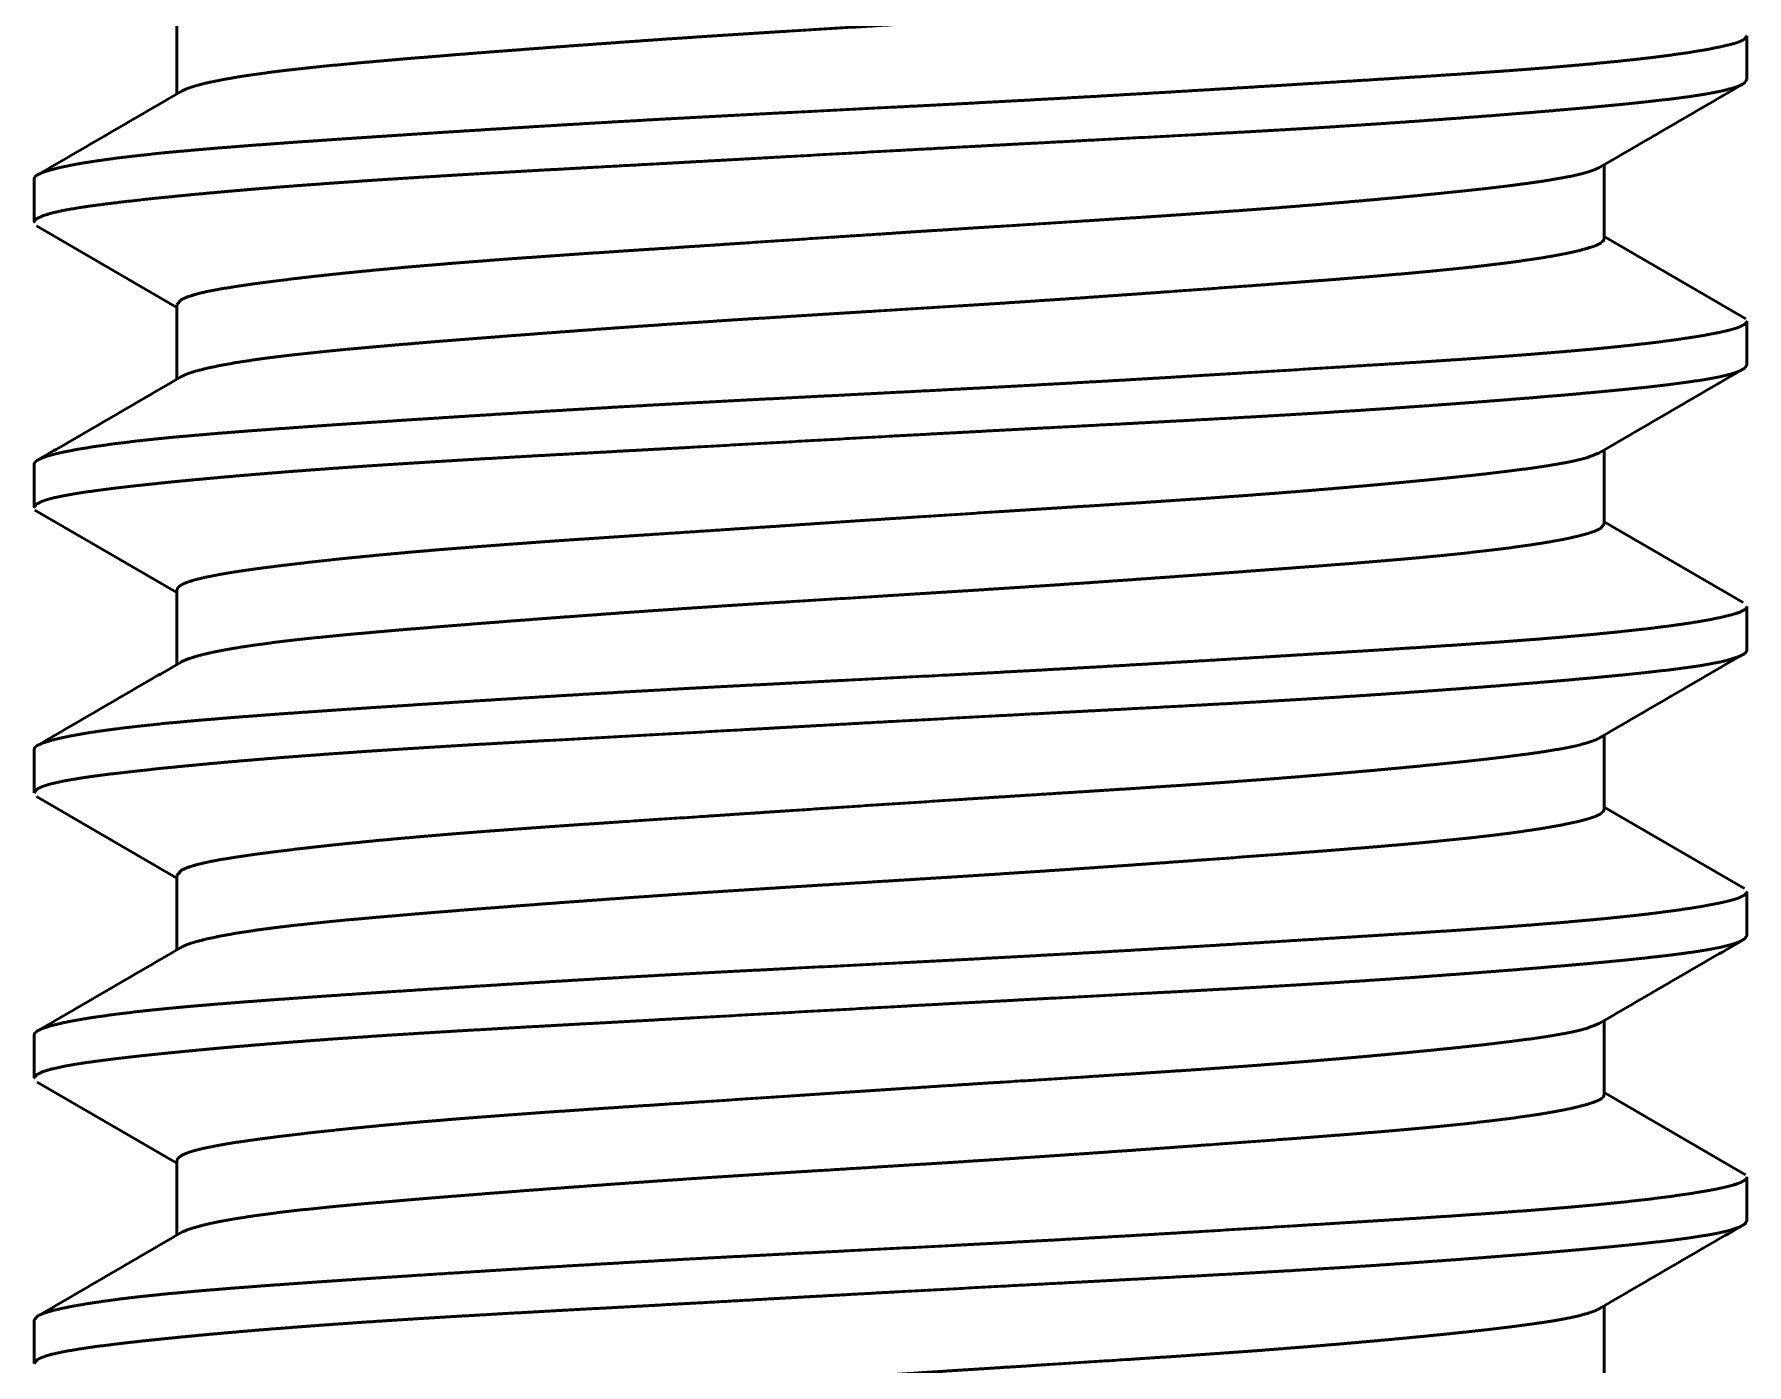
# Paper-space layout 'Layout1' of a CAD drawing. Header units: millimetres. Extents: x 0 to 420, y 0 to 297.
# Drawn here: x 94.93 to 100.93, y 156.69 to 161.36 of the extents above; entities that cross this region are included whole.
import ezdxf

# ---------------------------------------------------------------- set-up
doc = ezdxf.new("R2010")
doc.units = ezdxf.units.MM
doc.layers.add('170', color=7, linetype='Continuous', true_color=0xffffff)

psp = doc.layouts.get("Layout1")

# ---------------------------------------------------------------- linework, layer by layer
at = {"layer": '170', "color": 155, "linetype": 'Continuous', "lineweight": 50}
for p, q in [((95.4341, 161.4101), (95.4341, 161.1493)), ((100.9341, 161.1991), (100.9341, 161.352)), ((100.4341, 160.6409), (100.4341, 160.9008)), ((94.9341, 160.8519), (94.9341, 160.6991)), ((94.9417, 160.6869), (95.4341, 160.4008)), ((100.9305, 160.3606), (100.4341, 160.649)), ((95.4341, 160.4101), (95.4341, 160.1491)), ((100.9341, 160.1991), (100.9341, 160.352)), ((94.9341, 159.8519), (94.9341, 159.6991)), ((100.4341, 159.6409), (100.4341, 159.9009)), ((94.9365, 159.6903), (95.4341, 159.4013)), ((100.9211, 159.3661), (100.4341, 159.6492)), ((95.4341, 159.4101), (95.4341, 159.1493)), ((100.9341, 159.1991), (100.9341, 159.3519)), ((100.4341, 158.641), (100.4341, 158.9013)), ((94.9341, 158.852), (94.9341, 158.699)), ((94.9421, 158.6866), (95.4341, 158.4008)), ((100.9258, 158.3636), (100.4341, 158.6493)), ((95.4341, 158.4102), (95.4341, 158.1491)), ((100.9341, 158.1991), (100.9341, 158.3519)), ((100.4341, 157.6409), (100.4341, 157.9008)), ((94.9341, 157.852), (94.9341, 157.6991)), ((94.9447, 157.6852), (95.4341, 157.4009)), ((100.9299, 157.361), (100.4341, 157.649)), ((95.4341, 157.4102), (95.4341, 157.1492)), ((100.9341, 157.1991), (100.9341, 157.3519)), ((94.9341, 156.8519), (94.9341, 156.6991)), ((100.4341, 156.6409), (100.4341, 156.9013))]:
    psp.add_line(p, q, dxfattribs=at)
for points, knots in [([(95.4494, 161.1582), (95.4696, 161.1675), (95.4833, 161.1723), (95.4991, 161.1772), (95.5079, 161.1796), (95.5172, 161.1821), (95.5271, 161.1846), (95.5376, 161.1871), (95.5847, 161.197), (95.6398, 161.207), (95.703, 161.2168), (95.7742, 161.2264), (95.8128, 161.2311), (95.8534, 161.2358), (95.8961, 161.2405), (95.9406, 161.2451), (96.0346, 161.2542), (96.1348, 161.2633), (96.2414, 161.2725), (96.3541, 161.2817), (96.4129, 161.2865), (96.504, 161.2937), (96.5664, 161.2985), (96.5979, 161.3009), (96.7266, 161.3107), (96.8591, 161.3205), (96.9953, 161.3303), (97.1354, 161.3402), (97.2069, 161.345), (97.2794, 161.3499), (97.3523, 161.3547), (97.4254, 161.3593), (97.5723, 161.3686), (97.869, 161.3868), (98.094, 161.4008), (98.2437, 161.4103), (98.3177, 161.4151), (98.4642, 161.4247), (98.6087, 161.4345), (98.7511, 161.4444), (98.8914, 161.4544), (98.9606, 161.4594), (98.9947, 161.4618), (99.0953, 161.4692), (99.2884, 161.4835), (99.4111, 161.4927), (99.4707, 161.4972), (99.5291, 161.5018), (99.5578, 161.5041), (99.6143, 161.5087), (99.642, 161.511), (99.7485, 161.5202), (99.8479, 161.5294), (99.9402, 161.5388), (100.0255, 161.5484), (100.0656, 161.5532), (100.1038, 161.5581), (100.1402, 161.563), (100.1746, 161.568), (100.237, 161.5779), (100.2909, 161.5877), (100.3363, 161.5974), (100.3733, 161.6069), (100.3887, 161.6115), (100.4018, 161.6162), (100.4076, 161.6185), (100.4128, 161.6208), (100.4174, 161.6231), (100.4214, 161.6254), (100.4341, 161.6411)], [0, 0, 0.004439, 0.007319, 0.010624, 0.012439, 0.014361, 0.016394, 0.018537, 0.028116, 0.039278, 0.052008, 0.066309, 0.074054, 0.082197, 0.09075, 0.099668, 0.118463, 0.13851, 0.159797, 0.182332, 0.194068, 0.212269, 0.224731, 0.231033, 0.256724, 0.283175, 0.310382, 0.33835, 0.352624, 0.367083, 0.381626, 0.396215, 0.425536, 0.484734, 0.529628, 0.559483, 0.574256, 0.603493, 0.632327, 0.660753, 0.688766, 0.702579, 0.709397, 0.729482, 0.768035, 0.792546, 0.804441, 0.816099, 0.821837, 0.833127, 0.83867, 0.85995, 0.879821, 0.898307, 0.915407, 0.923434, 0.931113, 0.938432, 0.945355, 0.957927, 0.968828, 0.978084, 0.985697, 0.988888, 0.991668, 0.992905, 0.994035, 0.995062, 0.995988, 1, 1]), ([(100.9341, 161.3519), (100.9266, 161.3411), (100.9231, 161.3388), (100.9188, 161.3365), (100.9139, 161.3342), (100.9084, 161.3319), (100.8953, 161.3273), (100.8796, 161.3227), (100.8405, 161.3134), (100.7911, 161.3039), (100.7314, 161.294), (100.6612, 161.284), (100.642, 161.2815), (100.6223, 161.279), (100.602, 161.2765), (100.5811, 161.274), (100.5377, 161.2691), (100.4921, 161.2642), (100.3943, 161.2546), (100.2876, 161.2451), (100.231, 161.2404), (100.1722, 161.2358), (100.1419, 161.2335), (100.1111, 161.2312), (100.0797, 161.2289), (100.0479, 161.2266), (99.9164, 161.2175), (99.7786, 161.2085), (99.6345, 161.1994), (99.4066, 161.1854), (99.2873, 161.178), (99.2467, 161.1756), (99.165, 161.1706), (98.9991, 161.1606), (98.8302, 161.1506), (98.6582, 161.1407), (98.4831, 161.1309), (98.3049, 161.1212), (98.1254, 161.1117), (97.9463, 161.1025), (97.5895, 161.0843), (97.4119, 161.0752), (97.3232, 161.0706), (97.235, 161.0658), (97.1476, 161.0611), (97.0614, 161.0563), (96.8918, 161.0465), (96.7263, 161.0366), (96.5647, 161.0267), (96.4072, 161.0168), (96.33, 161.0119), (96.2545, 161.007), (96.1808, 161.0022), (96.1089, 160.9974), (95.9703, 160.9881), (95.8388, 160.979), (95.7756, 160.9744), (95.7143, 160.9699), (95.6547, 160.9654), (95.597, 160.9608), (95.4882, 160.9517), (95.3888, 160.9425), (95.2988, 160.933), (95.2181, 160.9232), (95.1813, 160.9182), (95.1468, 160.9132), (95.1304, 160.9107), (95.1146, 160.9082), (95.0995, 160.9057), (95.085, 160.9031), (95.0339, 160.8931), (94.9933, 160.8833), (94.9632, 160.8737), (94.9436, 160.8642), (94.9378, 160.8596), (94.9347, 160.8549), (94.9341, 160.8522)], [0, 0, 0.002182, 0.002879, 0.003674, 0.004568, 0.005563, 0.007859, 0.010567, 0.017227, 0.025561, 0.035581, 0.047314, 0.050515, 0.05381, 0.057198, 0.060678, 0.067912, 0.075509, 0.091787, 0.109511, 0.118916, 0.128687, 0.133713, 0.138831, 0.14404, 0.14933, 0.17115, 0.194018, 0.217925, 0.255738, 0.275534, 0.28226, 0.295821, 0.323329, 0.351349, 0.379875, 0.40891, 0.438461, 0.468237, 0.497933, 0.557082, 0.586536, 0.601233, 0.615872, 0.630351, 0.64466, 0.672781, 0.700244, 0.727047, 0.753184, 0.765989, 0.778517, 0.790746, 0.802682, 0.825678, 0.847511, 0.857991, 0.868177, 0.878072, 0.887661, 0.905736, 0.922255, 0.937241, 0.950705, 0.956863, 0.962635, 0.965376, 0.968019, 0.970561, 0.972993, 0.981628, 0.988539, 0.993769, 0.997369, 0.998606, 0.999534, 1, 1]), ([(94.9341, 160.6993), (94.9346, 160.7022), (94.9358, 160.7047), (94.9376, 160.7071), (94.9402, 160.7096), (94.9434, 160.712), (94.9628, 160.7215), (94.9927, 160.7308), (95.0331, 160.7399), (95.0839, 160.749), (95.0983, 160.7513), (95.1134, 160.7535), (95.1291, 160.7558), (95.1455, 160.7581), (95.18, 160.7626), (95.2169, 160.7672), (95.2975, 160.7765), (95.3874, 160.786), (95.4864, 160.7958), (95.5947, 160.8058), (95.6232, 160.8083), (95.6523, 160.8108), (95.682, 160.8134), (95.712, 160.8159), (95.7734, 160.8209), (95.8366, 160.8258), (95.9681, 160.8356), (96.1064, 160.8452), (96.2517, 160.8547), (96.4039, 160.864), (96.4824, 160.8686), (96.5618, 160.8732), (96.7236, 160.8823), (96.8892, 160.8914), (97.1446, 160.9053), (97.2755, 160.9126), (97.364, 160.9175), (97.5865, 160.9299), (97.9433, 160.9497), (98.2116, 160.9642), (98.346, 160.9714), (98.4354, 160.9761), (98.6553, 160.9877), (98.9964, 161.0057), (99.162, 161.0148), (99.2436, 161.0194), (99.3243, 161.024), (99.4037, 161.0287), (99.4815, 161.0335), (99.6322, 161.0433), (99.7764, 161.0532), (99.9141, 161.0632), (100.0454, 161.0732), (100.0771, 161.0757), (100.1394, 161.0807), (100.1698, 161.0831), (100.2289, 161.088), (100.2857, 161.0929), (100.3926, 161.1023), (100.4905, 161.1116), (100.5796, 161.1208), (100.6596, 161.1299), (100.6782, 161.1322), (100.6962, 161.1345), (100.7135, 161.1368), (100.7302, 161.1391), (100.7615, 161.1437), (100.7902, 161.1483), (100.8398, 161.1577), (100.8791, 161.1674), (100.8948, 161.1723), (100.908, 161.1773), (100.9185, 161.1823), (100.9263, 161.1873), (100.9341, 161.1994)], [0, 0, 0.000491, 0.000944, 0.001454, 0.002034, 0.002699, 0.006279, 0.011468, 0.018318, 0.026872, 0.029281, 0.031801, 0.034432, 0.037168, 0.042932, 0.049081, 0.062526, 0.077486, 0.093957, 0.111957, 0.116699, 0.121537, 0.126457, 0.13145, 0.141651, 0.152139, 0.173967, 0.196927, 0.221019, 0.246262, 0.259277, 0.272455, 0.299281, 0.326733, 0.369079, 0.390781, 0.405447, 0.442341, 0.501503, 0.545982, 0.568259, 0.583078, 0.619533, 0.67608, 0.703535, 0.717056, 0.730437, 0.743614, 0.75652, 0.781518, 0.805443, 0.828303, 0.850088, 0.855365, 0.865708, 0.870758, 0.88057, 0.890007, 0.907771, 0.92406, 0.93888, 0.952217, 0.955317, 0.958318, 0.961209, 0.963991, 0.969231, 0.974043, 0.982402, 0.989095, 0.991827, 0.994153, 0.996079, 0.997622, 1, 1]), ([(100.4179, 160.8914), (100.4014, 160.8835), (100.395, 160.881), (100.3881, 160.8786), (100.3807, 160.8761), (100.3727, 160.8737), (100.3551, 160.8689), (100.3355, 160.8641), (100.2898, 160.8548), (100.2358, 160.8456), (100.2056, 160.8411), (100.1733, 160.8365), (100.1564, 160.8342), (100.1389, 160.8319), (100.1209, 160.8295), (100.1024, 160.8272), (100.0238, 160.8179), (99.9382, 160.8085), (99.8457, 160.7989), (99.7463, 160.7892), (99.694, 160.7843), (99.6399, 160.7794), (99.5841, 160.7744), (99.5268, 160.7694), (99.4087, 160.7594), (99.2858, 160.7496), (99.1582, 160.74), (99.026, 160.7307), (98.958, 160.7261), (98.8889, 160.7215), (98.8188, 160.7169), (98.7482, 160.7123), (98.6056, 160.7032), (98.3145, 160.6847), (98.1661, 160.6752), (98.0912, 160.6704), (98.0536, 160.668), (97.9408, 160.6606), (97.717, 160.6459), (97.4225, 160.6263), (97.2768, 160.6166), (97.2044, 160.6118), (97.1327, 160.6071), (96.9925, 160.5979), (96.8562, 160.5888), (96.7238, 160.5796), (96.5954, 160.5704), (96.4709, 160.5609), (96.4105, 160.5561), (96.3517, 160.5513), (96.2946, 160.5465), (96.239, 160.5417), (96.1326, 160.5319), (96.0326, 160.522), (95.985, 160.517), (95.939, 160.512), (95.9166, 160.5096), (95.8946, 160.5071), (95.873, 160.5046), (95.8519, 160.5021), (95.7727, 160.4924), (95.7016, 160.483), (95.6386, 160.4738), (95.5837, 160.4647), (95.5592, 160.4602), (95.5368, 160.4556), (95.5264, 160.4533), (95.5165, 160.451), (95.5072, 160.4486), (95.4985, 160.4463), (95.4691, 160.437), (95.4486, 160.4276), (95.4341, 160.4104)], [0, 0, 0.003649, 0.005008, 0.006469, 0.008031, 0.009693, 0.013322, 0.017354, 0.026634, 0.03755, 0.043628, 0.050122, 0.053527, 0.057038, 0.060658, 0.064376, 0.080134, 0.097282, 0.115802, 0.135698, 0.146163, 0.156978, 0.168144, 0.179598, 0.203215, 0.227768, 0.253247, 0.279661, 0.293221, 0.30702, 0.321009, 0.335099, 0.36357, 0.421659, 0.451279, 0.466235, 0.473748, 0.496262, 0.540921, 0.599728, 0.62881, 0.643266, 0.657565, 0.685561, 0.712771, 0.7392, 0.764847, 0.789702, 0.801772, 0.813523, 0.824949, 0.836061, 0.857338, 0.877358, 0.886895, 0.896114, 0.900604, 0.905013, 0.909338, 0.913568, 0.929461, 0.943738, 0.956424, 0.967521, 0.972473, 0.977027, 0.979152, 0.981173, 0.983084, 0.984886, 0.991021, 0.995505, 1, 1]), ([(95.4454, 160.1557), (95.4494, 160.1581), (95.4588, 160.1629), (95.4705, 160.1678), (95.4843, 160.1726), (95.5003, 160.1775), (95.5387, 160.1873), (95.5856, 160.1972), (95.6408, 160.2071), (95.7047, 160.217), (95.722, 160.2195), (95.7398, 160.2219), (95.7581, 160.2243), (95.7768, 160.2267), (95.8156, 160.2315), (95.8562, 160.2361), (95.9426, 160.2453), (96.0362, 160.2544), (96.0856, 160.2589), (96.1368, 160.2635), (96.1631, 160.2658), (96.1898, 160.2681), (96.2446, 160.2727), (96.3583, 160.2821), (96.4769, 160.2915), (96.6003, 160.3011), (96.7287, 160.3108), (96.862, 160.3207), (96.9999, 160.3307), (97.1404, 160.3405), (97.283, 160.3501), (97.4279, 160.3595), (97.5749, 160.3687), (97.724, 160.3779), (97.7993, 160.3826), (97.8743, 160.3872), (98.1723, 160.4057), (98.3201, 160.4152), (98.467, 160.4249), (98.5401, 160.4298), (98.613, 160.4348), (98.7561, 160.4448), (98.8954, 160.4547), (99.163, 160.4742), (99.3538, 160.4883), (99.4152, 160.493), (99.4749, 160.4975), (99.533, 160.5021), (99.6447, 160.5112), (99.7502, 160.5203), (99.8495, 160.5296), (99.9425, 160.5391), (99.9648, 160.5415), (99.9865, 160.5439), (100.0077, 160.5463), (100.0284, 160.5487), (100.0683, 160.5535), (100.1062, 160.5584), (100.176, 160.5682), (100.2379, 160.578), (100.2659, 160.583), (100.2918, 160.5879), (100.3041, 160.5903), (100.3158, 160.5928), (100.3269, 160.5952), (100.3376, 160.5977), (100.3745, 160.6072), (100.4025, 160.6164), (100.4217, 160.6256), (100.4321, 160.6347), (100.4341, 160.6411)], [0, 0, 0.000922, 0.003028, 0.005543, 0.008465, 0.011794, 0.019675, 0.029198, 0.04037, 0.053227, 0.056705, 0.060281, 0.063946, 0.067699, 0.07547, 0.083595, 0.100891, 0.119585, 0.12946, 0.139688, 0.144934, 0.150273, 0.161215, 0.183896, 0.207563, 0.232199, 0.257807, 0.284394, 0.311902, 0.339912, 0.368355, 0.397226, 0.426523, 0.456255, 0.471247, 0.486199, 0.545599, 0.575056, 0.604347, 0.61893, 0.633456, 0.661989, 0.689775, 0.743141, 0.781208, 0.793445, 0.805362, 0.816966, 0.839254, 0.860317, 0.880159, 0.898758, 0.903206, 0.907554, 0.911802, 0.915948, 0.923945, 0.931544, 0.94557, 0.958035, 0.963682, 0.968937, 0.971416, 0.973794, 0.976072, 0.978245, 0.98583, 0.991699, 0.995927, 0.998677, 1, 1]), ([(100.9341, 160.3521), (100.9339, 160.3504), (100.9269, 160.3413), (100.9092, 160.3322), (100.8964, 160.3277), (100.8808, 160.3231), (100.872, 160.3208), (100.8626, 160.3184), (100.8524, 160.3161), (100.8416, 160.3137), (100.7921, 160.304), (100.7326, 160.2942), (100.6633, 160.2843), (100.5842, 160.2744), (100.541, 160.2695), (100.4952, 160.2645), (100.4714, 160.2621), (100.4469, 160.2596), (100.422, 160.2572), (100.3965, 160.2548), (100.2896, 160.2453), (100.1748, 160.236), (100.052, 160.2269), (99.9214, 160.2178), (99.8531, 160.2133), (99.7827, 160.2087), (99.7107, 160.2042), (99.4869, 160.1903), (99.1708, 160.1709), (98.9629, 160.1584), (98.8775, 160.1534), (98.7481, 160.1458), (98.6614, 160.1409), (98.4866, 160.1311), (98.3101, 160.1215), (98.132, 160.1121), (97.9069, 160.1005), (97.8165, 160.0959), (97.7715, 160.0936), (97.5927, 160.0845), (97.4158, 160.0754), (97.2408, 160.0662), (97.154, 160.0614), (97.0677, 160.0566), (96.9819, 160.0517), (96.8966, 160.0468), (96.7294, 160.0368), (96.5676, 160.0269), (96.4111, 160.017), (96.2598, 160.0073), (96.1139, 159.9978), (96.0429, 159.993), (95.9736, 159.9883), (95.8411, 159.9791), (95.7167, 159.9701), (95.6003, 159.9611), (95.492, 159.952), (95.4409, 159.9474), (95.3919, 159.9428), (95.3682, 159.9404), (95.345, 159.938), (95.3225, 159.9356), (95.3007, 159.9332), (95.2195, 159.9234), (95.1483, 159.9134), (95.0869, 159.9035), (95.0355, 159.8935), (95.0243, 159.891), (95.0136, 159.8886), (95.0036, 159.8861), (94.9943, 159.8836), (94.9776, 159.8787), (94.9637, 159.8739), (94.9439, 159.8644), (94.9348, 159.8551), (94.9341, 159.8519)], [0, 0, 0.000293, 0.002198, 0.005488, 0.007743, 0.010427, 0.011931, 0.013546, 0.015271, 0.017104, 0.025462, 0.035441, 0.047028, 0.060226, 0.067434, 0.075053, 0.07902, 0.083086, 0.087238, 0.091475, 0.109244, 0.128323, 0.148698, 0.170379, 0.181715, 0.193384, 0.205334, 0.242461, 0.2949, 0.329383, 0.343544, 0.365, 0.379387, 0.408372, 0.437632, 0.467168, 0.504481, 0.519466, 0.526928, 0.556579, 0.585912, 0.614925, 0.629313, 0.643621, 0.657852, 0.671995, 0.699725, 0.726567, 0.752536, 0.77763, 0.801845, 0.813619, 0.825126, 0.847122, 0.867772, 0.887094, 0.905083, 0.913578, 0.921732, 0.925681, 0.929534, 0.933282, 0.936925, 0.950465, 0.962371, 0.972659, 0.981324, 0.983235, 0.985043, 0.98675, 0.988352, 0.991226, 0.993668, 0.997302, 0.999454, 1, 1]), ([(94.9341, 159.6994), (94.9347, 159.7025), (94.9436, 159.7122), (94.9632, 159.7217), (94.977, 159.7263), (94.9935, 159.731), (95.0128, 159.7356), (95.0347, 159.7402), (95.086, 159.7493), (95.1472, 159.7583), (95.2183, 159.7674), (95.2992, 159.7766), (95.3433, 159.7814), (95.39, 159.7862), (95.4143, 159.7887), (95.4391, 159.7912), (95.4644, 159.7937), (95.4902, 159.7961), (95.5985, 159.8061), (95.7148, 159.8161), (95.8389, 159.826), (95.9709, 159.8358), (96.0052, 159.8383), (96.04, 159.8407), (96.0753, 159.8431), (96.111, 159.8455), (96.1834, 159.8503), (96.2572, 159.855), (96.4086, 159.8643), (96.565, 159.8734), (96.7266, 159.8825), (96.9357, 159.8939), (97.0215, 159.8986), (97.151, 159.9057), (97.238, 159.9105), (97.5898, 159.9301), (97.9484, 159.95), (98.0388, 159.9549), (98.1287, 159.9598), (98.3072, 159.9693), (98.4837, 159.9787), (98.745, 159.9924), (98.8741, 159.9992), (98.9595, 160.0037), (99.1681, 160.0151), (99.329, 160.0243), (99.4846, 160.0338), (99.6349, 160.0435), (99.7081, 160.0485), (99.7799, 160.0535), (99.8153, 160.056), (99.8849, 160.0611), (99.9189, 160.0636), (100.0499, 160.0736), (100.1728, 160.0834), (100.2877, 160.093), (100.3946, 160.1025), (100.4449, 160.1072), (100.4932, 160.1119), (100.5392, 160.1165), (100.5827, 160.1211), (100.6621, 160.1302), (100.7316, 160.1393), (100.7912, 160.1485), (100.8408, 160.1579), (100.8516, 160.1603), (100.8618, 160.1628), (100.8713, 160.1652), (100.8802, 160.1677), (100.8959, 160.1727), (100.9088, 160.1776), (100.9267, 160.1876), (100.9339, 160.1974), (100.9341, 160.1993)], [0, 0, 0.000528, 0.002707, 0.006309, 0.008723, 0.011561, 0.014838, 0.018541, 0.027169, 0.037416, 0.049272, 0.062749, 0.070102, 0.077869, 0.081909, 0.086037, 0.090249, 0.094545, 0.11255, 0.131862, 0.152474, 0.174394, 0.180082, 0.185851, 0.191708, 0.197636, 0.209656, 0.221892, 0.246998, 0.272944, 0.299728, 0.334403, 0.348622, 0.370102, 0.384512, 0.442847, 0.502298, 0.517288, 0.5322, 0.561784, 0.591053, 0.634367, 0.655758, 0.669918, 0.704505, 0.731183, 0.756989, 0.781925, 0.794067, 0.805985, 0.811863, 0.823412, 0.82906, 0.850811, 0.871224, 0.890312, 0.908069, 0.916443, 0.924477, 0.932131, 0.939368, 0.952599, 0.964196, 0.974176, 0.982534, 0.98437, 0.986105, 0.987736, 0.98926, 0.991982, 0.99428, 0.997664, 0.999687, 1, 1]), ([(100.4156, 159.8901), (100.3739, 159.874), (100.3565, 159.8692), (100.3369, 159.8644), (100.315, 159.8597), (100.2909, 159.855), (100.2368, 159.8458), (100.1747, 159.8366), (100.1047, 159.8275), (100.0268, 159.8182), (99.9849, 159.8135), (99.9409, 159.8088), (99.9182, 159.8064), (99.8951, 159.804), (99.8715, 159.8015), (99.8476, 159.7991), (99.7481, 159.7894), (99.6425, 159.7796), (99.5308, 159.7697), (99.413, 159.7598), (99.3825, 159.7573), (99.3205, 159.7523), (99.289, 159.7499), (99.2252, 159.745), (99.1605, 159.7402), (99.0284, 159.7309), (98.8927, 159.7217), (98.7533, 159.7126), (98.6104, 159.7035), (98.4642, 159.6942), (98.317, 159.6849), (98.0206, 159.6658), (97.8714, 159.6561), (97.6839, 159.6437), (97.6092, 159.6387), (97.4982, 159.6313), (97.2802, 159.6168), (97.0672, 159.6028), (96.9974, 159.5982), (96.9281, 159.5936), (96.8595, 159.589), (96.7261, 159.5798), (96.5977, 159.5705), (96.4743, 159.5612), (96.3559, 159.5517), (96.2986, 159.5469), (96.2426, 159.542), (96.2151, 159.5395), (96.1879, 159.537), (96.1611, 159.5346), (96.1349, 159.5321), (96.0342, 159.5222), (95.9408, 159.5123), (95.8546, 159.5024), (95.7754, 159.4928), (95.7386, 159.488), (95.7036, 159.4833), (95.6706, 159.4786), (95.6397, 159.474), (95.5845, 159.4649), (95.5379, 159.4558), (95.4996, 159.4466), (95.47, 159.4374), (95.4639, 159.435), (95.4584, 159.4326), (95.4534, 159.4302), (95.449, 159.4279), (95.442, 159.423), (95.4371, 159.4182), (95.4341, 159.4103)], [0, 0, 0.008908, 0.012505, 0.016532, 0.020995, 0.025877, 0.036822, 0.04933, 0.063392, 0.079021, 0.087429, 0.096237, 0.100788, 0.105424, 0.110138, 0.114928, 0.134852, 0.155989, 0.178332, 0.20189, 0.207971, 0.220367, 0.226667, 0.239413, 0.25234, 0.278733, 0.305842, 0.333664, 0.362207, 0.391392, 0.420776, 0.479961, 0.509762, 0.547201, 0.562119, 0.584278, 0.627822, 0.670348, 0.684293, 0.698126, 0.711819, 0.738475, 0.764122, 0.78878, 0.812442, 0.8239, 0.835106, 0.840614, 0.846053, 0.851407, 0.856668, 0.876813, 0.895528, 0.912831, 0.928713, 0.936116, 0.943156, 0.949797, 0.95601, 0.967161, 0.976637, 0.984466, 0.990657, 0.991954, 0.993151, 0.994248, 0.995246, 0.996951, 0.998308, 1, 1]), ([(95.45, 159.1585), (95.471, 159.168), (95.5009, 159.1777), (95.5395, 159.1875), (95.5506, 159.19), (95.5622, 159.1925), (95.5744, 159.195), (95.5871, 159.1975), (95.614, 159.2025), (95.643, 159.2075), (95.7067, 159.2173), (95.7782, 159.2269), (95.8575, 159.2363), (95.9446, 159.2455), (95.9911, 159.2501), (96.0394, 159.2547), (96.0892, 159.2592), (96.1404, 159.2638), (96.2474, 159.273), (96.3602, 159.2822), (96.4789, 159.2917), (96.6036, 159.3014), (96.6357, 159.3038), (96.7005, 159.3087), (96.7994, 159.3161), (96.8664, 159.321), (97.0029, 159.3309), (97.1427, 159.3406), (97.2138, 159.3455), (97.2858, 159.3503), (97.3586, 159.3551), (97.4323, 159.3598), (97.5801, 159.3691), (97.877, 159.3873), (98.0261, 159.3966), (98.1756, 159.406), (98.325, 159.4156), (98.4721, 159.4253), (98.6165, 159.435), (98.7585, 159.4449), (98.8978, 159.4548), (98.9665, 159.4598), (99.0683, 159.4672), (99.1017, 159.4697), (99.1676, 159.4745), (99.2952, 159.484), (99.4177, 159.4932), (99.5349, 159.5022), (99.6469, 159.5114), (99.674, 159.5137), (99.7008, 159.516), (99.7273, 159.5183), (99.7534, 159.5206), (99.8041, 159.5253), (99.8529, 159.5299), (99.9451, 159.5393), (100.0299, 159.5489), (100.1074, 159.5586), (100.1775, 159.5684), (100.1939, 159.5709), (100.2098, 159.5734), (100.2251, 159.5759), (100.2399, 159.5784), (100.2678, 159.5833), (100.2935, 159.5882), (100.3386, 159.5979), (100.375, 159.6073), (100.4029, 159.6166), (100.4221, 159.6258), (100.4341, 159.6409)], [0, 0, 0.004586, 0.010838, 0.01878, 0.021036, 0.0234, 0.025875, 0.028458, 0.033919, 0.039767, 0.052613, 0.066986, 0.082882, 0.100326, 0.109637, 0.119295, 0.129251, 0.139501, 0.160885, 0.183433, 0.20715, 0.232052, 0.238461, 0.251419, 0.271169, 0.284544, 0.311795, 0.339705, 0.353911, 0.368282, 0.382821, 0.397518, 0.427021, 0.486272, 0.516023, 0.545856, 0.575673, 0.605025, 0.633866, 0.662202, 0.690029, 0.70375, 0.724078, 0.730751, 0.743897, 0.769395, 0.793849, 0.817266, 0.83964, 0.845067, 0.850429, 0.855723, 0.860935, 0.871078, 0.880851, 0.8993, 0.916301, 0.93186, 0.945962, 0.94926, 0.952458, 0.955551, 0.958536, 0.964183, 0.969403, 0.978576, 0.98608, 0.991935, 0.996172, 1, 1]), ([(100.9341, 159.3519), (100.934, 159.3507), (100.9333, 159.3484), (100.9319, 159.3461), (100.9299, 159.3438), (100.9272, 159.3415), (100.9096, 159.3324), (100.8815, 159.3233), (100.8431, 159.314), (100.7941, 159.3044), (100.7656, 159.2995), (100.7345, 159.2945), (100.7008, 159.2895), (100.6648, 159.2845), (100.5857, 159.2746), (100.4975, 159.2648), (100.4002, 159.2551), (100.2936, 159.2456), (100.2655, 159.2432), (100.2368, 159.2409), (100.2075, 159.2385), (100.1777, 159.2362), (100.1169, 159.2316), (100.0543, 159.227), (99.924, 159.218), (99.7869, 159.209), (99.6429, 159.1999), (99.492, 159.1906), (99.4139, 159.1858), (99.3745, 159.1834), (99.2547, 159.176), (99.0088, 159.1611), (98.8402, 159.1512), (98.6678, 159.1412), (98.5802, 159.1363), (98.4916, 159.1314), (98.3136, 159.1217), (98.1353, 159.1123), (97.778, 159.0939), (97.599, 159.0848), (97.5094, 159.0802), (97.4201, 159.0756), (97.2439, 159.0663), (97.0711, 159.0568), (96.9017, 159.0471), (96.7355, 159.0372), (96.5728, 159.0272), (96.4928, 159.0222), (96.4144, 159.0172), (96.2625, 159.0075), (96.1171, 158.998), (95.9782, 158.9887), (95.8458, 158.9795), (95.7821, 158.9749), (95.72, 158.9703), (95.6601, 158.9658), (95.6025, 158.9612), (95.494, 158.9522), (95.3944, 158.943), (95.3038, 158.9335), (95.2221, 158.9237), (95.1848, 158.9187), (95.1498, 158.9137), (95.1176, 158.9087), (95.0879, 158.9036), (95.0365, 158.8937), (94.9954, 158.8839), (94.9646, 158.8742), (94.9444, 158.8647), (94.941, 158.8623), (94.9382, 158.86), (94.9362, 158.8577), (94.9348, 158.8553), (94.9341, 158.8519)], [0, 0, 0.000209, 0.000608, 0.001052, 0.001561, 0.00215, 0.005421, 0.010307, 0.016863, 0.025126, 0.029907, 0.035128, 0.040764, 0.046788, 0.059974, 0.074668, 0.090868, 0.108587, 0.113256, 0.118024, 0.122885, 0.127828, 0.137928, 0.148314, 0.16994, 0.192697, 0.216586, 0.24162, 0.254561, 0.261105, 0.280971, 0.321759, 0.349727, 0.378313, 0.392841, 0.407528, 0.437051, 0.466611, 0.525845, 0.555518, 0.57037, 0.585179, 0.614384, 0.643035, 0.671137, 0.698691, 0.72569, 0.73896, 0.751966, 0.777165, 0.801285, 0.824335, 0.846307, 0.856886, 0.867185, 0.877133, 0.886706, 0.904732, 0.921285, 0.936373, 0.949985, 0.956231, 0.962071, 0.967478, 0.972454, 0.981131, 0.988127, 0.993466, 0.997173, 0.997858, 0.998455, 0.998967, 0.999411, 1, 1]), ([(94.9341, 158.6993), (94.944, 158.7124), (94.9481, 158.7148), (94.9528, 158.7172), (94.9581, 158.7196), (94.9641, 158.722), (94.9782, 158.7267), (94.9948, 158.7313), (95.0357, 158.7405), (95.087, 158.7495), (95.1165, 158.754), (95.1486, 158.7585), (95.1656, 158.7608), (95.1833, 158.7631), (95.2017, 158.7654), (95.2207, 158.7677), (95.3024, 158.777), (95.393, 158.7865), (95.4924, 158.7963), (95.6005, 158.8063), (95.6579, 158.8113), (95.7176, 158.8163), (95.7795, 158.8214), (95.8433, 158.8264), (95.9759, 158.8362), (96.1148, 158.8458), (96.26, 158.8552), (96.4115, 158.8645), (96.4896, 158.8691), (96.5694, 158.8736), (96.6506, 158.8782), (96.7326, 158.8828), (97.0685, 158.9011), (97.4167, 158.9204), (97.5057, 158.9254), (97.5505, 158.9279), (97.6852, 158.9354), (97.9538, 158.9503), (98.3104, 158.9695), (98.5323, 158.9812), (98.6206, 158.9858), (98.7514, 158.9927), (99.0062, 159.0062), (99.1711, 159.0153), (99.332, 159.0245), (99.4889, 159.034), (99.5655, 159.0389), (99.6031, 159.0414), (99.6403, 159.0439), (99.7134, 159.0488), (99.7846, 159.0538), (99.9219, 159.0638), (100.0522, 159.0737), (100.1147, 159.0787), (100.1754, 159.0836), (100.2343, 159.0885), (100.2913, 159.0933), (100.3984, 159.1029), (100.496, 159.1122), (100.5844, 159.1213), (100.6635, 159.1304), (100.6995, 159.1349), (100.7332, 159.1395), (100.7491, 159.1418), (100.7644, 159.1441), (100.7791, 159.1464), (100.7931, 159.1488), (100.8424, 159.1583), (100.881, 159.168), (100.9092, 159.1778), (100.9269, 159.1878), (100.9318, 159.1927), (100.934, 159.1977), (100.9341, 159.1994)], [0, 0, 0.002724, 0.003501, 0.004375, 0.005347, 0.006419, 0.008865, 0.01172, 0.018669, 0.027286, 0.032224, 0.03759, 0.040433, 0.043385, 0.046448, 0.049615, 0.063228, 0.078312, 0.094848, 0.112833, 0.122372, 0.132279, 0.142558, 0.153161, 0.175165, 0.198213, 0.222301, 0.247431, 0.26039, 0.273616, 0.287077, 0.300676, 0.356366, 0.414103, 0.428859, 0.436288, 0.45862, 0.503156, 0.562266, 0.599054, 0.613704, 0.635383, 0.677622, 0.70496, 0.731642, 0.757657, 0.770369, 0.776613, 0.782783, 0.794904, 0.806732, 0.829517, 0.851144, 0.861522, 0.871605, 0.881395, 0.89087, 0.908661, 0.9249, 0.939606, 0.952783, 0.958797, 0.964422, 0.96709, 0.969656, 0.972112, 0.974459, 0.982765, 0.989366, 0.994314, 0.997672, 0.998824, 0.999722, 1, 1]), ([(100.4247, 158.8959), (100.4219, 158.8939), (100.4179, 158.8914), (100.4133, 158.8889), (100.4082, 158.8865), (100.4025, 158.884), (100.3744, 158.8742), (100.3378, 158.8646), (100.2926, 158.8553), (100.2388, 158.8461), (100.2241, 158.8438), (100.2087, 158.8415), (100.1928, 158.8392), (100.1764, 158.8369), (100.1421, 158.8323), (100.106, 158.8277), (100.0283, 158.8184), (99.9433, 158.809), (99.8511, 158.7995), (99.7516, 158.7897), (99.699, 158.7848), (99.6449, 158.7798), (99.5895, 158.7748), (99.5327, 158.7699), (99.4154, 158.76), (99.2929, 158.7502), (99.1653, 158.7406), (99.0325, 158.7311), (98.9642, 158.7265), (98.8954, 158.7219), (98.7558, 158.7128), (98.6137, 158.7037), (98.3961, 158.6899), (98.2852, 158.6828), (98.2479, 158.6805), (98.173, 158.6757), (97.8741, 158.6563), (97.5774, 158.6366), (97.4298, 158.6268), (97.2833, 158.617), (97.0002, 158.5984), (96.8638, 158.5893), (96.7309, 158.5801), (96.6657, 158.5755), (96.6014, 158.5708), (96.5383, 158.5661), (96.5073, 158.5638), (96.4766, 158.5614), (96.3579, 158.5519), (96.2452, 158.5422), (96.1384, 158.5324), (96.0377, 158.5225), (96.0135, 158.52), (95.9896, 158.5175), (95.9661, 158.515), (95.9431, 158.5125), (95.8986, 158.5075), (95.856, 158.5026), (95.7768, 158.4929), (95.7055, 158.4835), (95.6419, 158.4743), (95.5862, 158.4652), (95.5735, 158.4629), (95.5614, 158.4606), (95.5498, 158.4583), (95.5388, 158.456), (95.5184, 158.4514), (95.5002, 158.4468), (95.4705, 158.4375), (95.4496, 158.4282), (95.4341, 158.4104)], [0, 0, 0.000683, 0.00162, 0.002654, 0.003785, 0.005015, 0.010926, 0.01846, 0.027633, 0.03848, 0.041457, 0.044541, 0.047735, 0.051033, 0.05791, 0.065152, 0.080722, 0.097726, 0.116161, 0.136045, 0.146536, 0.157345, 0.168414, 0.179741, 0.20316, 0.227594, 0.253045, 0.279524, 0.293123, 0.306852, 0.334675, 0.362983, 0.406349, 0.428443, 0.43587, 0.450802, 0.510367, 0.569501, 0.598906, 0.628108, 0.684536, 0.711721, 0.738219, 0.751209, 0.764023, 0.77662, 0.782804, 0.788912, 0.812597, 0.835097, 0.856417, 0.87655, 0.881395, 0.886166, 0.890859, 0.895465, 0.904376, 0.912893, 0.928758, 0.943073, 0.955847, 0.967067, 0.969628, 0.972088, 0.974439, 0.976681, 0.980835, 0.98456, 0.99075, 0.995314, 1, 1]), ([(95.4454, 158.1557), (95.4502, 158.1586), (95.4597, 158.1634), (95.4716, 158.1682), (95.4857, 158.1731), (95.502, 158.178), (95.541, 158.1879), (95.5884, 158.1978), (95.644, 158.2077), (95.7079, 158.2175), (95.743, 158.2223), (95.7802, 158.2272), (95.7996, 158.2295), (95.8194, 158.2319), (95.8397, 158.2343), (95.8604, 158.2366), (95.9476, 158.2458), (96.0415, 158.2549), (96.1421, 158.2639), (96.2495, 158.2731), (96.2774, 158.2755), (96.3346, 158.2802), (96.3638, 158.2825), (96.4229, 158.2873), (96.4833, 158.292), (96.6073, 158.3016), (96.7357, 158.3114), (96.8686, 158.3212), (97.006, 158.3311), (97.0764, 158.336), (97.1474, 158.341), (97.2189, 158.3458), (97.2908, 158.3506), (97.4359, 158.36), (97.5826, 158.3692), (97.731, 158.3784), (97.9187, 158.3899), (97.9939, 158.3946), (98.0314, 158.3969), (98.1804, 158.4063), (98.3281, 158.4158), (98.4744, 158.4254), (98.5471, 158.4303), (98.6194, 158.4352), (98.6913, 158.4402), (98.7628, 158.4452), (98.9027, 158.4552), (99.0384, 158.465), (99.2973, 158.4841), (99.4204, 158.4934), (99.4804, 158.498), (99.5388, 158.5026), (99.6506, 158.5117), (99.7558, 158.5208), (99.8545, 158.5301), (99.9466, 158.5395), (99.9902, 158.5443), (100.0321, 158.5491), (100.0721, 158.554), (100.11, 158.5589), (100.1796, 158.5687), (100.2411, 158.5786), (100.2943, 158.5884), (100.3394, 158.5981), (100.3494, 158.6005), (100.3588, 158.6029), (100.3677, 158.6053), (100.3761, 158.6076), (100.391, 158.6123), (100.4038, 158.6169), (100.4225, 158.6261), (100.4324, 158.6352), (100.4341, 158.6411)], [0, 0, 0.0011, 0.003229, 0.005771, 0.008743, 0.012135, 0.020137, 0.029758, 0.040995, 0.053856, 0.060905, 0.068368, 0.072254, 0.076232, 0.080294, 0.08444, 0.101868, 0.120636, 0.140738, 0.162184, 0.167756, 0.179164, 0.184983, 0.196795, 0.208833, 0.233574, 0.259198, 0.285704, 0.3131, 0.327136, 0.341307, 0.355561, 0.369898, 0.398815, 0.428059, 0.45763, 0.495047, 0.510037, 0.517506, 0.547209, 0.576646, 0.605813, 0.620297, 0.634714, 0.649064, 0.663319, 0.691221, 0.718285, 0.76992, 0.794486, 0.806443, 0.818099, 0.840419, 0.861429, 0.881149, 0.89957, 0.90829, 0.91668, 0.924696, 0.9323, 0.946284, 0.958658, 0.969434, 0.978602, 0.980643, 0.98258, 0.984414, 0.98614, 0.989263, 0.991956, 0.996108, 0.998784, 1, 1]), ([(100.9341, 158.3519), (100.934, 158.3509), (100.9276, 158.3418), (100.9104, 158.3327), (100.9044, 158.3304), (100.8978, 158.3281), (100.8904, 158.3258), (100.8824, 158.3235), (100.8644, 158.3189), (100.8438, 158.3142), (100.7951, 158.3046), (100.7364, 158.2948), (100.6675, 158.2849), (100.5885, 158.2749), (100.5671, 158.2724), (100.5451, 158.2699), (100.5226, 158.2675), (100.4995, 158.265), (100.4518, 158.2601), (100.402, 158.2553), (100.296, 158.2458), (100.1817, 158.2365), (100.1214, 158.2319), (100.059, 158.2274), (100.027, 158.2251), (99.9945, 158.2228), (99.9279, 158.2182), (99.7896, 158.2092), (99.6456, 158.2001), (99.4959, 158.1909), (99.2607, 158.1764), (99.1795, 158.1715), (99.0968, 158.1664), (99.0129, 158.1614), (98.8433, 158.1514), (98.6713, 158.1414), (98.4969, 158.1317), (98.3202, 158.122), (98.1411, 158.1126), (98.0507, 158.1079), (97.9605, 158.1032), (97.603, 158.085), (97.4261, 158.0759), (97.2503, 158.0667), (97.163, 158.0619), (97.0759, 158.0571), (96.9898, 158.0522), (96.9049, 158.0473), (96.7386, 158.0373), (96.577, 158.0274), (96.42, 158.0176), (96.1933, 158.003), (96.0496, 157.9935), (95.9806, 157.9888), (95.8484, 157.9796), (95.7238, 157.9706), (95.6067, 157.9616), (95.4973, 157.9525), (95.4712, 157.9502), (95.4456, 157.9479), (95.4207, 157.9455), (95.3964, 157.9432), (95.3496, 157.9385), (95.3053, 157.9337), (95.2239, 157.924), (95.1521, 157.914), (95.1199, 157.909), (95.09, 157.904), (95.076, 157.9015), (95.0626, 157.899), (95.0499, 157.8965), (95.0377, 157.894), (94.9961, 157.8841), (94.9651, 157.8744), (94.9448, 157.865), (94.935, 157.8557), (94.9341, 157.852)], [0, 0, 0.00017, 0.002013, 0.005231, 0.006291, 0.00746, 0.008738, 0.01012, 0.013196, 0.016687, 0.024905, 0.034771, 0.046288, 0.059476, 0.063039, 0.066702, 0.070455, 0.074297, 0.082239, 0.090531, 0.108145, 0.127135, 0.137147, 0.147504, 0.152816, 0.158214, 0.169276, 0.192218, 0.216112, 0.240947, 0.279959, 0.293437, 0.307154, 0.321068, 0.349199, 0.377724, 0.406641, 0.435947, 0.465651, 0.480633, 0.495578, 0.554856, 0.584193, 0.613329, 0.627819, 0.642256, 0.656536, 0.670619, 0.698201, 0.725015, 0.751058, 0.788668, 0.812514, 0.823958, 0.845905, 0.866599, 0.886044, 0.90422, 0.908562, 0.912809, 0.916951, 0.920993, 0.928774, 0.936155, 0.949731, 0.961729, 0.967136, 0.972147, 0.974501, 0.976758, 0.978912, 0.980962, 0.988057, 0.993426, 0.997141, 0.99937, 1, 1]), ([(94.9341, 157.6994), (94.9349, 157.7031), (94.9445, 157.7127), (94.9647, 157.7222), (94.9954, 157.7315), (95.0368, 157.7407), (95.0488, 157.7429), (95.0615, 157.7452), (95.0749, 157.7475), (95.0889, 157.7498), (95.1188, 157.7543), (95.151, 157.7588), (95.2227, 157.7679), (95.304, 157.7772), (95.3947, 157.7867), (95.4951, 157.7966), (95.5217, 157.7991), (95.5489, 157.8016), (95.5765, 157.8042), (95.6046, 157.8067), (95.6623, 157.8117), (95.7218, 157.8167), (95.8463, 157.8266), (95.9783, 157.8364), (96.0471, 157.8412), (96.1177, 157.846), (96.1537, 157.8484), (96.2272, 157.8531), (96.2646, 157.8555), (96.4172, 157.8648), (96.5744, 157.8739), (96.736, 157.883), (96.902, 157.8921), (97.0725, 157.9014), (97.2471, 157.911), (97.6002, 157.9307), (97.9572, 157.9504), (98.1372, 157.9602), (98.2274, 157.9651), (98.3169, 157.9698), (98.494, 157.9792), (98.8404, 157.9974), (99.0097, 158.0064), (99.0934, 158.011), (99.1763, 158.0156), (99.2578, 158.0202), (99.3379, 158.0248), (99.4935, 158.0343), (99.6433, 158.0441), (99.7872, 158.054), (99.9251, 158.0641), (99.9587, 158.0666), (99.9918, 158.0691), (100.0566, 158.0741), (100.1192, 158.079), (100.1797, 158.0839), (100.2942, 158.0936), (100.4003, 158.103), (100.4978, 158.1123), (100.5867, 158.1216), (100.6076, 158.1239), (100.6278, 158.1261), (100.6473, 158.1284), (100.6662, 158.1307), (100.7021, 158.1353), (100.7353, 158.1398), (100.7943, 158.149), (100.8431, 158.1584), (100.8637, 158.1633), (100.8817, 158.1682), (100.8898, 158.1706), (100.8972, 158.1731), (100.9039, 158.1756), (100.91, 158.1781), (100.9274, 158.1881), (100.934, 158.198), (100.9341, 158.1994)], [0, 0, 0.000615, 0.002867, 0.006557, 0.011872, 0.018891, 0.020918, 0.023056, 0.025304, 0.027653, 0.032649, 0.038043, 0.050008, 0.063543, 0.078648, 0.095349, 0.099776, 0.104292, 0.108884, 0.113557, 0.123133, 0.133017, 0.153703, 0.175608, 0.187019, 0.198739, 0.204715, 0.216905, 0.223109, 0.248423, 0.274482, 0.301275, 0.328803, 0.357069, 0.386017, 0.444561, 0.503753, 0.533593, 0.54854, 0.563383, 0.592741, 0.650168, 0.678235, 0.692105, 0.705853, 0.719376, 0.732651, 0.758466, 0.783309, 0.807184, 0.83008, 0.83565, 0.841154, 0.851912, 0.862309, 0.87235, 0.891378, 0.909002, 0.925223, 0.940024, 0.943494, 0.946859, 0.950117, 0.953267, 0.95925, 0.964812, 0.974691, 0.982921, 0.986423, 0.989516, 0.990911, 0.992202, 0.993391, 0.994477, 0.997798, 0.999767, 1, 1]), ([(100.419, 157.8921), (100.3755, 157.8745), (100.3582, 157.8697), (100.3387, 157.8648), (100.3171, 157.8601), (100.2934, 157.8555), (100.24, 157.8463), (100.1784, 157.8372), (100.1087, 157.828), (100.0308, 157.8187), (100.01, 157.8163), (99.9888, 157.8139), (99.9671, 157.8116), (99.9451, 157.8092), (99.8997, 157.8044), (99.8527, 157.7996), (99.7539, 157.7899), (99.6486, 157.7801), (99.5935, 157.7752), (99.5368, 157.7702), (99.4785, 157.7652), (99.4487, 157.7627), (99.4185, 157.7602), (99.2952, 157.7503), (99.1676, 157.7407), (99.036, 157.7314), (98.9003, 157.7222), (98.7605, 157.7131), (98.6169, 157.7039), (98.3252, 157.6854), (98.1776, 157.676), (97.9538, 157.6615), (97.8409, 157.6541), (97.7658, 157.6491), (97.5799, 157.6368), (97.2883, 157.6174), (97.1096, 157.6056), (97.0389, 157.601), (96.9344, 157.594), (96.8662, 157.5894), (96.7333, 157.5803), (96.6049, 157.5711), (96.481, 157.5617), (96.3618, 157.5522), (96.304, 157.5473), (96.2476, 157.5424), (96.1931, 157.5375), (96.1402, 157.5326), (96.0397, 157.5227), (95.946, 157.5128), (95.8591, 157.503), (95.7791, 157.4932), (95.7602, 157.4908), (95.7419, 157.4884), (95.7241, 157.4861), (95.7068, 157.4837), (95.6738, 157.4791), (95.6429, 157.4745), (95.5874, 157.4654), (95.5402, 157.4563), (95.5198, 157.4517), (95.5014, 157.4471), (95.4931, 157.4448), (95.4852, 157.4425), (95.4779, 157.4401), (95.4712, 157.4378), (95.4499, 157.4283), (95.4376, 157.4188), (95.4341, 157.4104)], [0, 0, 0.009343, 0.012921, 0.016923, 0.021327, 0.02613, 0.036931, 0.049325, 0.063323, 0.078948, 0.083112, 0.087368, 0.091703, 0.096121, 0.105203, 0.114609, 0.134382, 0.155434, 0.16644, 0.177771, 0.189428, 0.195382, 0.201409, 0.226056, 0.25152, 0.277791, 0.30487, 0.332763, 0.361415, 0.419606, 0.449067, 0.493712, 0.516238, 0.531233, 0.568321, 0.62652, 0.662176, 0.676283, 0.697131, 0.710741, 0.737276, 0.762904, 0.78763, 0.811445, 0.823001, 0.834261, 0.845172, 0.855739, 0.875854, 0.894619, 0.912032, 0.928071, 0.93186, 0.935543, 0.939122, 0.942594, 0.949223, 0.955437, 0.966635, 0.976202, 0.980374, 0.984143, 0.985874, 0.987503, 0.989031, 0.990454, 0.995096, 0.998197, 1, 1]), ([(95.4523, 157.1598), (95.4724, 157.1685), (95.5028, 157.1782), (95.5417, 157.188), (95.5645, 157.193), (95.5894, 157.198), (95.6027, 157.2004), (95.6165, 157.2029), (95.6309, 157.2054), (95.6458, 157.2079), (95.7103, 157.2178), (95.7824, 157.2274), (95.862, 157.2368), (95.9491, 157.2459), (95.9954, 157.2505), (96.0437, 157.2551), (96.0685, 157.2574), (96.0938, 157.2597), (96.1196, 157.262), (96.1456, 157.2642), (96.2534, 157.2735), (96.3666, 157.2828), (96.4853, 157.2922), (96.6095, 157.3018), (96.6736, 157.3067), (96.7392, 157.3116), (96.8734, 157.3215), (97.0104, 157.3314), (97.1504, 157.3412), (97.2931, 157.3508), (97.4388, 157.3602), (97.4756, 157.3625), (97.5499, 157.3672), (97.6617, 157.3741), (97.8853, 157.3878), (98.0341, 157.3971), (98.1829, 157.4064), (98.3315, 157.416), (98.3686, 157.4184), (98.4426, 157.4233), (98.5522, 157.4307), (98.6243, 157.4356), (98.7662, 157.4455), (98.905, 157.4554), (99.0408, 157.4652), (99.3017, 157.4844), (99.4242, 157.4937), (99.5411, 157.5027), (99.6523, 157.5118), (99.7058, 157.5164), (99.7579, 157.521), (99.7834, 157.5233), (99.8085, 157.5257), (99.8332, 157.528), (99.8575, 157.5304), (99.9498, 157.5398), (100.0344, 157.5494), (100.1113, 157.5591), (100.1807, 157.5689), (100.2125, 157.5738), (100.2424, 157.5788), (100.2566, 157.5813), (100.2703, 157.5838), (100.2834, 157.5863), (100.296, 157.5887), (100.3408, 157.5984), (100.3768, 157.6079), (100.4041, 157.6171), (100.4228, 157.6262), (100.4288, 157.6308), (100.4325, 157.6355), (100.4341, 157.6409)], [0, 0, 0.004367, 0.010712, 0.018718, 0.023355, 0.028416, 0.03111, 0.033912, 0.036823, 0.039837, 0.052838, 0.067329, 0.083291, 0.100737, 0.110017, 0.119677, 0.124651, 0.129717, 0.134859, 0.140072, 0.161619, 0.184258, 0.207985, 0.232802, 0.245621, 0.258722, 0.285526, 0.312907, 0.340853, 0.369364, 0.398442, 0.4058, 0.420627, 0.442955, 0.487573, 0.517292, 0.546986, 0.576659, 0.584076, 0.598855, 0.620738, 0.635135, 0.663474, 0.691204, 0.718328, 0.770457, 0.794941, 0.818298, 0.840534, 0.851229, 0.861642, 0.866742, 0.871767, 0.876719, 0.881583, 0.900063, 0.917021, 0.93248, 0.946439, 0.952854, 0.958889, 0.961761, 0.964535, 0.967196, 0.96975, 0.978877, 0.986296, 0.992047, 0.996183, 0.997689, 0.998879, 1, 1]), ([(100.9341, 157.3519), (100.934, 157.3511), (100.9323, 157.3465), (100.9278, 157.342), (100.9109, 157.3329), (100.8835, 157.3238), (100.8658, 157.3192), (100.8455, 157.3145), (100.8343, 157.3121), (100.8224, 157.3097), (100.8099, 157.3073), (100.7967, 157.3049), (100.7376, 157.295), (100.6689, 157.2851), (100.5906, 157.2752), (100.5029, 157.2653), (100.4554, 157.2605), (100.4056, 157.2556), (100.3797, 157.2532), (100.3533, 157.2508), (100.3262, 157.2484), (100.2987, 157.246), (100.1839, 157.2367), (100.0615, 157.2275), (99.9319, 157.2185), (99.7948, 157.2095), (99.7235, 157.205), (99.613, 157.1981), (99.5373, 157.1934), (99.3433, 157.1815), (99.0185, 157.1617), (98.8495, 157.1517), (98.7634, 157.1467), (98.6761, 157.1417), (98.5003, 157.1318), (98.3235, 157.1222), (98.1457, 157.1128), (97.7874, 157.0944), (97.6072, 157.0852), (97.4292, 157.0761), (97.2539, 157.0669), (97.0812, 157.0574), (96.9111, 157.0476), (96.7438, 157.0377), (96.7024, 157.0351), (96.6206, 157.0301), (96.5008, 157.0227), (96.2711, 157.0081), (96.1254, 156.9985), (96.0548, 156.9938), (95.9516, 156.9868), (95.8847, 156.9822), (95.8519, 156.9799), (95.726, 156.9708), (95.6088, 156.9618), (95.5001, 156.9527), (95.3999, 156.9436), (95.353, 156.9388), (95.3083, 156.9341), (95.2658, 156.9292), (95.2257, 156.9242), (95.1533, 156.9142), (95.0912, 156.9042), (95.0392, 156.8943), (94.9974, 156.8845), (94.9804, 156.8796), (94.9659, 156.8747), (94.9597, 156.8723), (94.9541, 156.8699), (94.9492, 156.8675), (94.9451, 156.8652), (94.9341, 156.852)], [0, 0, 0.000134, 0.000949, 0.002004, 0.005176, 0.009963, 0.012989, 0.016445, 0.018338, 0.020341, 0.022456, 0.02468, 0.034596, 0.046095, 0.059153, 0.073773, 0.081673, 0.089968, 0.094266, 0.098665, 0.10316, 0.107736, 0.126815, 0.147124, 0.168647, 0.19139, 0.203222, 0.221556, 0.234107, 0.266295, 0.320172, 0.348205, 0.362499, 0.376975, 0.406134, 0.43545, 0.464923, 0.524335, 0.554209, 0.583722, 0.612796, 0.641434, 0.669637, 0.6974, 0.704267, 0.717834, 0.737714, 0.775816, 0.799996, 0.811719, 0.828839, 0.839943, 0.84539, 0.866286, 0.885755, 0.903817, 0.920476, 0.928278, 0.935725, 0.942811, 0.9495, 0.961596, 0.972015, 0.980779, 0.987892, 0.990829, 0.993355, 0.994462, 0.995463, 0.99636, 0.997156, 1, 1]), ([(94.9341, 156.6994), (94.9448, 156.7129), (94.9537, 156.7177), (94.9653, 156.7224), (94.9722, 156.7248), (94.9797, 156.7272), (94.9879, 156.7295), (94.9967, 156.7318), (95.0385, 156.741), (95.0903, 156.75), (95.1522, 156.759), (95.2243, 156.7681), (95.2439, 156.7704), (95.2642, 156.7727), (95.2851, 156.7751), (95.3066, 156.7774), (95.3514, 156.7822), (95.3983, 156.7871), (95.4985, 156.7969), (95.607, 156.8069), (95.7239, 156.8169), (95.8493, 156.8268), (95.882, 156.8293), (95.9152, 156.8318), (95.9489, 156.8342), (95.983, 156.8367), (96.0522, 156.8416), (96.1229, 156.8463), (96.2687, 156.8557), (96.4202, 156.865), (96.5774, 156.8741), (96.7403, 156.8832), (96.8239, 156.8878), (96.9081, 156.8924), (97.0785, 156.9017), (97.2512, 156.9112), (97.5148, 156.9259), (97.6486, 156.9334), (97.6935, 156.9359), (97.7838, 156.9409), (97.9639, 156.9508), (98.3205, 156.97), (98.585, 156.984), (98.7598, 156.9932), (99.0158, 157.0068), (99.1806, 157.0158), (99.3409, 157.025), (99.4964, 157.0345), (99.5725, 157.0394), (99.6473, 157.0443), (99.7208, 157.0494), (99.7923, 157.0544), (99.9297, 157.0644), (100.0595, 157.0743), (100.1818, 157.0841), (100.2965, 157.0938), (100.324, 157.0962), (100.351, 157.0986), (100.3775, 157.101), (100.4035, 157.1033), (100.4536, 157.108), (100.5013, 157.1127), (100.5893, 157.1218), (100.6677, 157.1309), (100.7365, 157.14), (100.7956, 157.1492), (100.8088, 157.1516), (100.8214, 157.1539), (100.8334, 157.1563), (100.8447, 157.1588), (100.8651, 157.1636), (100.883, 157.1685), (100.9106, 157.1784), (100.9276, 157.1883), (100.9341, 157.1994)], [0, 0, 0.00285, 0.004525, 0.006608, 0.007807, 0.009114, 0.010521, 0.012032, 0.019105, 0.02782, 0.038181, 0.050205, 0.053474, 0.056848, 0.060331, 0.06392, 0.071375, 0.079184, 0.09585, 0.113899, 0.133324, 0.154142, 0.159566, 0.165079, 0.170672, 0.176332, 0.187828, 0.199564, 0.223746, 0.248871, 0.274939, 0.301963, 0.315816, 0.329786, 0.358029, 0.38667, 0.430377, 0.452568, 0.460014, 0.47498, 0.504843, 0.56398, 0.607822, 0.636802, 0.67925, 0.706582, 0.733149, 0.758955, 0.771568, 0.783985, 0.796178, 0.808055, 0.83086, 0.852414, 0.872725, 0.891785, 0.896352, 0.900839, 0.905247, 0.909565, 0.917899, 0.925826, 0.94048, 0.953547, 0.965037, 0.97494, 0.977166, 0.979291, 0.981308, 0.983216, 0.986701, 0.989759, 0.994615, 0.997877, 1, 1]), ([(100.4246, 156.8959), (100.4225, 156.8944), (100.4142, 156.8894), (100.4037, 156.8845), (100.3763, 156.8747), (100.3401, 156.8652), (100.3188, 156.8605), (100.2952, 156.8558), (100.2826, 156.8535), (100.2695, 156.8512), (100.2558, 156.8488), (100.2415, 156.8465), (100.1796, 156.8373), (100.11, 156.8282), (100.0329, 156.8189), (99.9482, 156.8095), (99.9031, 156.8048), (99.856, 156.8), (99.807, 156.7951), (99.7562, 156.7902), (99.6505, 156.7803), (99.5391, 156.7704), (99.4222, 156.7605), (99.2997, 156.7507), (99.2364, 156.7458), (99.1717, 156.741), (99.1056, 156.7362), (99.0387, 156.7316), (98.9027, 156.7224), (98.7637, 156.7133), (98.4769, 156.695), (98.4034, 156.6903), (98.3292, 156.6856), (98.1803, 156.6761), (98.0314, 156.6665), (97.7337, 156.647), (97.5105, 156.6321), (97.3633, 156.6223), (97.2907, 156.6175), (97.0081, 156.5989), (96.8711, 156.5898), (96.7373, 156.5806), (96.6716, 156.5759), (96.6393, 156.5736), (96.6074, 156.5713), (96.5445, 156.5666), (96.4831, 156.5619), (96.3645, 156.5524), (96.2514, 156.5427), (96.197, 156.5379), (96.1439, 156.5329), (96.118, 156.5305), (96.0923, 156.528), (96.0671, 156.5255), (96.0422, 156.523), (95.9476, 156.513), (95.8606, 156.5031), (95.7811, 156.4935), (95.7092, 156.484), (95.6761, 156.4794), (95.6449, 156.4748), (95.6157, 156.4702), (95.5886, 156.4656), (95.541, 156.4565), (95.5021, 156.4473), (95.472, 156.4381), (95.4505, 156.4287), (95.443, 156.4239), (95.4378, 156.419), (95.436, 156.4166), (95.4348, 156.4142), (95.4341, 156.4104)], [0, 0, 0.000512, 0.002434, 0.004737, 0.010538, 0.017975, 0.022319, 0.027087, 0.029632, 0.032286, 0.03505, 0.03792, 0.050371, 0.064327, 0.079773, 0.09671, 0.10574, 0.115147, 0.124942, 0.135076, 0.156198, 0.178428, 0.201754, 0.226179, 0.238809, 0.251719, 0.264889, 0.278221, 0.30533, 0.333022, 0.390151, 0.404801, 0.419595, 0.449259, 0.478919, 0.538231, 0.582706, 0.612056, 0.626507, 0.682833, 0.710116, 0.736801, 0.749887, 0.756325, 0.762694, 0.775221, 0.787467, 0.811131, 0.833694, 0.844561, 0.85515, 0.86034, 0.86546, 0.870509, 0.875476, 0.894398, 0.911803, 0.927716, 0.942135, 0.948781, 0.95505, 0.960936, 0.966405, 0.97604, 0.983973, 0.990249, 0.994913, 0.996674, 0.99809, 0.998689, 0.999229, 1, 1])]:
    psp.add_open_spline(points, degree=1, knots=knots, dxfattribs=at)
for points in [[(95.4565, 161.1623), (94.9422, 160.8635)], [(100.4119, 160.8879), (100.9263, 161.1867)], [(95.4522, 160.1596), (94.9387, 159.8613)], [(100.4096, 159.8867), (100.923, 160.185)], [(100.4183, 158.8921), (100.9324, 159.191)], [(95.4568, 159.1625), (94.9431, 158.864)], [(100.413, 157.8886), (100.9267, 158.187)], [(95.4523, 158.1597), (94.9379, 157.8608)], [(95.4592, 157.1638), (94.9461, 156.8657)], [(100.4184, 156.8922), (100.9319, 157.1905)]]:
    psp.add_open_spline(points, degree=1, dxfattribs=at)

doc.saveas('drawing.dxf')
